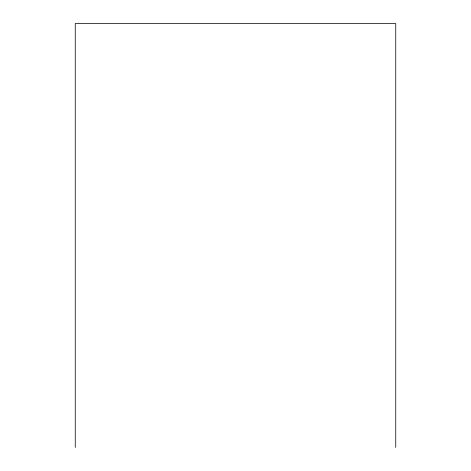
<?xml version="1.0" encoding="UTF-8"?>
<svg xmlns="http://www.w3.org/2000/svg" width="471" height="471" viewBox="0 0 471 471"><rect width="100%" height="100%" fill="white"/><g stroke="black" fill="none" stroke-linecap="round" stroke-linejoin="round"><path stroke-width="0.71" d="M395.746 447.45L395.746 23.55L75.254 23.55L75.254 447.45"/></g></svg>
